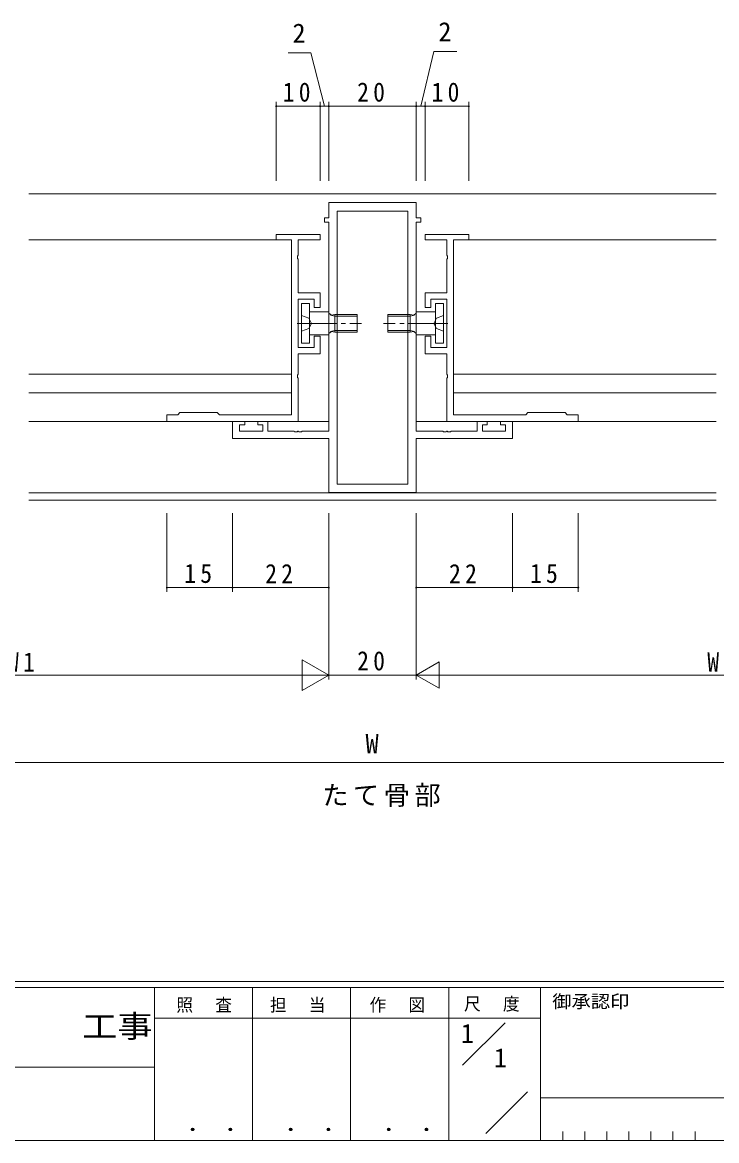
# Model space of a CAD drawing. Units: millimetres on the paper. Extents: x -420 to 373, y -297 to 267.
# Drawn here: x 67.3 to 225.9, y -297 to -41.4 of the extents above; entities that cross this region are included whole.
import ezdxf
from ezdxf.enums import TextEntityAlignment as Align

# ---------------------------------------------------------------- set-up
doc = ezdxf.new("R2010")
doc.units = ezdxf.units.MM
doc.linetypes.add('CHAIN2', pattern=[12, 9, -1, 1, -1])
doc.linetypes.add('DASHED3', pattern=[4, 3, -1])
for name, color, linetype, lineweight in [('0-1_YKK_ZWAK', 7, 'Continuous', 9), ('0-3_YKK_11', 7, 'Continuous', 9), ('0-4_YKK_12', 2, 'Continuous', 9), ('0-5_YKK_D', 6, 'Continuous', 9), ('0-7_YKK_13', 4, 'Continuous', 9)]:
    doc.layers.add(name, color=color, linetype=linetype, lineweight=lineweight)
doc.layers.add('0-2_USER1', color=3, linetype='Continuous')
doc.styles.add('ＭＳ ゴシック', font='')
doc.styles.get('ＭＳ ゴシック').set_extended_font_data('MS Gothic')

msp = doc.modelspace()

# ---------------------------------------------------------------- linework, layer by layer
at = {"layer": '0-1_YKK_ZWAK'}
for p, q in [((352.3, -260.6), (-417.7, -260.6)), ((314.5, -262), (-417.7, -262)), ((97.5, -262), (97.5, -297)), ((119.9, -262), (119.9, -297)), ((142.3, -262), (142.3, -297)), ((164.7, -262), (164.7, -297)), ((185.7, -262), (185.7, -297)), ((165.684, -268.999), (97.5, -268.999)), ((165.684, -268.999), (185.7, -268.999)), ((167.87, -279.736), (177.564, -270.043)), ((-31.3, -280.199), (97.5, -280.199)), ((173.172, -295.345), (182.696, -285.821)), ((185.7, -287.2), (286.5, -287.2)), ((190.74, -294.9), (190.74, -297)), ((195.78, -294.9), (195.78, -297)), ((200.82, -294.9), (200.82, -297)), ((205.86, -294.9), (205.86, -297)), ((210.9, -294.9), (210.9, -297)), ((215.94, -294.9), (215.94, -297)), ((220.98, -294.9), (220.98, -297)), ((-417.7, -297), (314.5, -297))]:
    msp.add_line(p, q, dxfattribs=at)
at = {"layer": '0-3_YKK_11'}
for p, q in [((137.3, -82.6), (157.3, -82.6)), ((137.3, -86.1), (137.3, -82.6)), ((157.3, -82.6), (157.3, -86.1)), ((136.3, -86.1), (137.3, -86.1)), ((136.3, -87.1), (136.3, -86.1)), ((139.23, -84.53), (139.23, -146.97)), ((155.37, -84.53), (139.23, -84.53)), ((155.37, -146.97), (155.37, -84.53)), ((155.37, -146.97), (155.37, -84.53)), ((157.3, -86.1), (158.3, -86.1)), ((158.3, -86.1), (158.3, -87.1)), ((137.3, -87.1), (136.3, -87.1)), ((137.3, -134.87), (137.3, -87.1)), ((158.3, -87.1), (157.3, -87.1)), ((157.3, -87.1), (157.3, -134.87)), ((125.3, -89.9), (125.3, -91.1)), ((135.3, -89.9), (125.3, -89.9)), ((125.3, -91.1), (128.8, -91.1)), ((128.8, -91.1), (128.8, -131.1)), ((130.3, -91.1), (135.3, -91.1)), ((130.3, -94.642), (130.3, -91.1)), ((135.3, -91.1), (135.3, -89.9)), ((159.3, -89.9), (169.3, -89.9)), ((159.3, -91.1), (159.3, -89.9)), ((164.3, -91.1), (159.3, -91.1)), ((164.3, -94.642), (164.3, -91.1)), ((169.3, -91.1), (165.8, -91.1)), ((165.8, -91.1), (165.8, -131.1)), ((169.3, -89.9), (169.3, -91.1)), ((130.18, -94.825), (130.3, -94.642)), ((130.18, -95.375), (130.18, -94.825)), ((130.3, -95.558), (130.18, -95.375)), ((130.3, -103.2), (130.3, -95.558)), ((164.42, -94.825), (164.3, -94.642)), ((164.3, -95.558), (164.42, -95.375)), ((164.3, -103.2), (164.3, -95.558)), ((164.42, -95.375), (164.42, -94.825)), ((135.3, -103.2), (130.3, -103.2)), ((130.3, -104.7), (134, -104.7)), ((130.3, -115.7), (130.3, -104.7)), ((134, -104.7), (134, -106.6)), ((135.3, -106.6), (135.3, -103.2)), ((159.3, -103.2), (164.3, -103.2)), ((159.3, -106.6), (159.3, -103.2)), ((160.6, -104.7), (160.6, -106.6)), ((164.3, -104.7), (160.6, -104.7)), ((164.3, -115.7), (164.3, -104.7)), ((134, -106.6), (135.3, -106.6)), ((160.6, -106.6), (159.3, -106.6)), ((134, -113.1), (134, -115.7)), ((135.3, -113.1), (134, -113.1)), ((135.3, -117.2), (135.3, -113.1)), ((159.3, -113.1), (160.6, -113.1)), ((159.3, -117.2), (159.3, -113.1)), ((160.6, -113.1), (160.6, -115.7)), ((134, -115.7), (130.3, -115.7)), ((130.3, -117.2), (135.3, -117.2)), ((130.3, -121.842), (130.3, -117.2)), ((164.3, -117.2), (159.3, -117.2)), ((160.6, -115.7), (164.3, -115.7)), ((164.3, -121.842), (164.3, -117.2)), ((130.18, -122.025), (130.3, -121.842)), ((130.18, -122.575), (130.18, -122.025)), ((130.3, -122.758), (130.18, -122.575)), ((164.42, -122.025), (164.3, -121.842)), ((164.3, -122.758), (164.42, -122.575)), ((164.42, -122.575), (164.42, -122.025)), ((130.3, -132.6), (130.3, -122.758)), ((164.3, -132.6), (164.3, -122.758)), ((100.3, -131.1), (100.3, -132.6)), ((102.8, -131.1), (100.3, -131.1)), ((100.3, -132.6), (130.3, -132.6)), ((103.3, -130.6), (102.8, -131.1)), ((111.8, -130.6), (103.3, -130.6)), ((112.3, -131.1), (111.8, -130.6)), ((128.8, -131.1), (112.3, -131.1)), ((115.3, -132.6), (118.1, -132.6)), ((115.3, -136.5), (115.3, -132.6)), ((118.1, -132.6), (118.1, -133.4)), ((121.1, -132.6), (123.4, -132.6)), ((121.1, -133.4), (121.1, -132.6)), ((123.4, -132.6), (123.4, -134.87)), ((194.3, -132.6), (164.3, -132.6)), ((165.8, -131.1), (182.3, -131.1)), ((171.2, -132.6), (173.5, -132.6)), ((171.2, -134.87), (171.2, -132.6)), ((173.5, -132.6), (173.5, -133.4)), ((176.5, -132.6), (179.3, -132.6)), ((176.5, -133.4), (176.5, -132.6)), ((179.3, -132.6), (179.3, -136.5)), ((182.3, -131.1), (182.8, -130.6)), ((182.8, -130.6), (191.3, -130.6)), ((191.3, -130.6), (191.8, -131.1)), ((191.8, -131.1), (194.3, -131.1)), ((194.3, -131.1), (194.3, -132.6)), ((116.93, -133.4), (116.93, -134.87)), ((118.1, -133.4), (116.93, -133.4)), ((116.93, -134.87), (122.2, -134.87)), ((122.2, -133.4), (121.1, -133.4)), ((122.2, -134.87), (122.2, -133.4)), ((123.4, -134.87), (129.342, -134.87)), ((129.342, -134.87), (129.525, -134.99)), ((129.525, -134.99), (130.075, -134.99)), ((130.075, -134.99), (130.258, -134.87)), ((130.258, -134.87), (130.342, -134.87)), ((130.342, -134.87), (130.525, -134.99)), ((130.525, -134.99), (131.075, -134.99)), ((131.075, -134.99), (131.258, -134.87)), ((131.258, -134.87), (137.3, -134.87)), ((157.3, -134.87), (163.342, -134.87)), ((163.342, -134.87), (163.525, -134.99)), ((163.525, -134.99), (164.075, -134.99)), ((164.075, -134.99), (164.258, -134.87)), ((164.258, -134.87), (164.342, -134.87)), ((164.342, -134.87), (164.525, -134.99)), ((164.525, -134.99), (165.075, -134.99)), ((165.075, -134.99), (165.258, -134.87)), ((165.258, -134.87), (171.2, -134.87)), ((172.4, -133.4), (172.4, -134.87)), ((173.5, -133.4), (172.4, -133.4)), ((172.4, -134.87), (177.67, -134.87)), ((177.67, -133.4), (176.5, -133.4)), ((177.67, -134.87), (177.67, -133.4)), ((137.3, -136.5), (115.3, -136.5)), ((137.3, -148.9), (137.3, -136.5)), ((157.3, -136.5), (157.3, -148.9)), ((179.3, -136.5), (157.3, -136.5)), ((139.23, -146.97), (155.37, -146.97)), ((157.3, -148.9), (137.3, -148.9))]:
    msp.add_line(p, q, dxfattribs=at)
at = {"layer": '0-4_YKK_12'}
for p, q in [((68.8, -80.6), (225.8, -80.6)), ((68.8, -91.1), (128.8, -91.1)), ((128.8, -91.1), (128.8, -126.1)), ((225.8, -91.1), (165.8, -91.1)), ((165.8, -91.1), (165.8, -126.1)), ((128.8, -121.8), (68.8, -121.8)), ((165.8, -121.8), (225.8, -121.8)), ((128.8, -126.1), (68.8, -126.1)), ((165.8, -126.1), (225.8, -126.1)), ((137.3, -132.6), (68.8, -132.6)), ((157.3, -132.6), (225.8, -132.6)), ((225.8, -148.97), (68.8, -148.97)), ((68.8, -150.6), (225.8, -150.6))]:
    msp.add_line(p, q, dxfattribs=at)
at = {"layer": '0-5_YKK_D'}
for p, q in [((133.212, -48.39), (128.012, -48.39)), ((136.3, -60.6), (133.212, -48.39)), ((158.3, -60.6), (161.334, -48.082)), ((161.334, -48.082), (166.534, -48.082)), ((125.3, -77.6), (125.3, -59.6)), ((135.3, -60.6), (125.3, -60.6)), ((135.3, -77.6), (135.3, -59.6)), ((135.3, -77.6), (135.3, -59.6)), ((135.3, -60.6), (137.3, -60.6)), ((137.3, -77.6), (137.3, -59.6)), ((137.3, -77.6), (137.3, -59.6)), ((137.3, -60.6), (157.3, -60.6)), ((157.3, -77.6), (157.3, -59.6)), ((157.3, -77.6), (157.3, -59.6)), ((159.3, -60.6), (157.3, -60.6)), ((159.3, -77.6), (159.3, -59.6)), ((159.3, -77.6), (159.3, -59.6)), ((159.3, -60.6), (169.3, -60.6)), ((169.3, -77.6), (169.3, -59.6)), ((100.3, -153.6), (100.3, -171.6)), ((115.3, -153.6), (115.3, -171.6)), ((115.3, -153.6), (115.3, -171.6)), ((115.3, -153.6), (115.3, -171.6)), ((137.3, -153.6), (137.3, -171.6)), ((137.3, -153.6), (137.3, -171.6)), ((137.3, -153.6), (137.3, -191.6)), ((137.3, -153.6), (137.3, -191.6)), ((157.3, -153.6), (157.3, -171.6)), ((157.3, -153.6), (157.3, -171.6)), ((157.3, -153.6), (157.3, -191.6)), ((157.3, -153.6), (157.3, -191.6)), ((179.3, -153.6), (179.3, -171.6)), ((179.3, -153.6), (179.3, -171.6)), ((179.3, -153.6), (179.3, -171.6)), ((194.3, -153.6), (194.3, -171.6)), ((100.3, -170.6), (115.3, -170.6)), ((115.3, -170.6), (137.3, -170.6)), ((115.3, -170.6), (137.3, -170.6)), ((179.3, -170.6), (157.3, -170.6)), ((179.3, -170.6), (157.3, -170.6)), ((194.3, -170.6), (179.3, -170.6)), ((131.238, -187.1), (131.238, -194.1)), ((137.3, -190.6), (131.238, -187.1)), ((157.3, -190.6), (162.496, -187.6)), ((162.496, -193.6), (162.496, -187.6)), ((130.3, -190.6), (4.3, -190.6)), ((137.3, -190.6), (125.176, -190.6)), ((137.3, -190.6), (131.238, -194.1)), ((137.3, -190.6), (157.3, -190.6)), ((157.3, -190.6), (167.692, -190.6)), ((157.3, -190.6), (162.496, -193.6)), ((163.3, -190.6), (291.3, -190.6)), ((4.3, -210.6), (290.3, -210.6))]:
    msp.add_line(p, q, dxfattribs=at)
for centre, start, end in [((125.3, -60.6), 0, 180), ((125.3, -60.6), 180, 0), ((135.3, -60.6), 0, 180), ((135.3, -60.6), 0, 180), ((135.3, -60.6), 180, 0), ((135.3, -60.6), 180, 0), ((137.3, -60.6), 0, 180), ((137.3, -60.6), 0, 180), ((137.3, -60.6), 180, 0), ((137.3, -60.6), 180, 0), ((157.3, -60.6), 0, 180), ((157.3, -60.6), 0, 180), ((157.3, -60.6), 180, 0), ((157.3, -60.6), 180, 0), ((159.3, -60.6), 0, 180), ((159.3, -60.6), 0, 180), ((159.3, -60.6), 180, 0), ((159.3, -60.6), 180, 0), ((169.3, -60.6), 0, 180), ((169.3, -60.6), 180, 0), ((100.3, -170.6), 0, 180), ((100.3, -170.6), 180, 0), ((115.3, -170.6), 0, 180), ((115.3, -170.6), 0, 180), ((115.3, -170.6), 0, 180), ((115.3, -170.6), 180, 0), ((115.3, -170.6), 180, 0), ((115.3, -170.6), 180, 0), ((137.3, -170.6), 0, 180), ((137.3, -170.6), 0, 180), ((137.3, -170.6), 180, 0), ((137.3, -170.6), 180, 0), ((157.3, -170.6), 0, 180), ((157.3, -170.6), 0, 180), ((157.3, -170.6), 180, 0), ((157.3, -170.6), 180, 0), ((179.3, -170.6), 0, 180), ((179.3, -170.6), 0, 180), ((179.3, -170.6), 0, 180), ((179.3, -170.6), 180, 0), ((179.3, -170.6), 180, 0), ((179.3, -170.6), 180, 0), ((194.3, -170.6), 0, 180), ((194.3, -170.6), 180, 0)]:
    msp.add_arc(centre, 0.106, start, end, dxfattribs=at)
at = {"layer": '0-7_YKK_13'}
for p, q in [((131.1, -105.7), (132.9, -105.7)), ((131.1, -114.7), (131.1, -105.7)), ((132.9, -105.7), (132.9, -114.7)), ((163.5, -105.7), (161.7, -105.7)), ((161.7, -105.7), (161.7, -114.7)), ((163.5, -114.7), (163.5, -105.7)), ((137.3, -107.6), (132.9, -107.6)), ((137.3, -112.8), (137.3, -107.6)), ((138.7, -108.579), (137.685, -108.339)), ((138.7, -108.2), (138.7, -112.2)), ((143.8, -108.2), (138.7, -108.2)), ((143.8, -108.579), (138.7, -108.579)), ((143.8, -112.2), (143.8, -108.2)), ((150.8, -108.2), (155.9, -108.2)), ((150.8, -112.2), (150.8, -108.2)), ((150.8, -108.579), (155.9, -108.579)), ((155.9, -108.2), (155.9, -112.2)), ((155.9, -108.579), (156.915, -108.339)), ((157.3, -107.6), (161.7, -107.6)), ((157.3, -112.8), (157.3, -107.6)), ((137.3, -112.548), (137.888, -112.055)), ((138.7, -111.821), (137.685, -112.061)), ((137.888, -112.055), (138.7, -112.2)), ((143.8, -111.821), (138.7, -111.821)), ((138.7, -112.2), (143.8, -112.2)), ((150.8, -111.821), (155.9, -111.821)), ((155.9, -112.2), (150.8, -112.2)), ((155.9, -111.821), (156.915, -112.061)), ((156.712, -112.055), (155.9, -112.2)), ((157.3, -112.548), (156.712, -112.055)), ((132.9, -114.7), (131.1, -114.7)), ((132.9, -112.8), (137.3, -112.8)), ((161.7, -112.8), (157.3, -112.8)), ((161.7, -114.7), (163.5, -114.7))]:
    msp.add_line(p, q, dxfattribs=at)
at = {"layer": '0-7_YKK_13', "linetype": 'DASHED3'}
for p, q in [((132.725, -109.055), (131.1, -108.4)), ((133.334, -110.2), (132.725, -109.055)), ((161.266, -110.2), (161.875, -109.055)), ((161.875, -109.055), (163.5, -108.4)), ((131.1, -112), (132.725, -111.345)), ((132.725, -111.345), (133.334, -110.2)), ((161.875, -111.345), (161.266, -110.2)), ((163.5, -112), (161.875, -111.345))]:
    msp.add_line(p, q, dxfattribs=at)
at = {"layer": '0-7_YKK_13', "linetype": 'CHAIN2'}
for p, q in [((130.1, -110.2), (144.8, -110.2)), ((164.5, -110.2), (149.8, -110.2))]:
    msp.add_line(p, q, dxfattribs=at)
at = {"layer": '0-7_YKK_13'}
for points in [[(137.3, -107.852), (137.888, -108.345), (138.7, -108.2)], [(157.3, -107.852), (156.712, -108.345), (155.9, -108.2)]]:
    msp.add_lwpolyline(points, dxfattribs=at)

# ---------------------------------------------------------------- texts
at = {"layer": '0-1_YKK_ZWAK', "style": 'ＭＳ ゴシック', "width": 1.1}
msp.add_text('御承認印', height=2.933, dxfattribs=at).set_placement((188.367, -267.533), align=Align.BOTTOM_LEFT)
at = {"layer": '0-1_YKK_ZWAK', "color": 2, "style": 'ＭＳ ゴシック', "width": 1.15}
msp.add_text('工事', height=5.132, dxfattribs=at).set_placement((80.931, -274.956), align=Align.BOTTOM_LEFT)
at = {"layer": '0-1_YKK_ZWAK', "color": 3, "style": 'ＭＳ ゴシック', "width": 1.15}
for p in [(101.955, -295.946), (124.355, -295.946), (146.755, -295.946)]:
    msp.add_text(' ． ．', height=3.666, dxfattribs=at).set_placement(p, align=Align.BOTTOM_LEFT)
at = {"layer": '0-1_YKK_ZWAK', "char_height": 2.933, "attachment_point": 7, "style": 'ＭＳ ゴシック'}
for s, insert in [('\\T1.17;\\W0.95;照\\~\\~査', (102.489, -267.78)), ('\\T1.17;\\W0.95;担\\~\\~当', (123.855, -267.78)), ('\\T1.17;\\W0.95;作\\~\\~図', (146.62, -267.762)), ('\\T1.17;\\W0.95;尺\\~\\~度', (168.212, -267.537))]:
    msp.add_mtext(s, dxfattribs=dict(at, insert=insert))
at = {"layer": '0-2_USER1', "style": 'ＭＳ ゴシック'}
for p in [(167.5, -275.999), (175.033, -281.599)]:
    msp.add_text('1', height=4.399, dxfattribs=at).set_placement(p, align=Align.BOTTOM_LEFT)
at = {"layer": '0-2_USER1', "insert": (135.805, -220.719), "char_height": 4.399, "attachment_point": 7, "style": 'ＭＳ ゴシック'}
msp.add_mtext('\\T1.17;たて骨部', dxfattribs=at)
at = {"layer": '0-5_YKK_D', "color": 3, "style": 'ＭＳ ゴシック'}
for s, p in [('2', (129.012, -47.39)), ('2', (162.334, -47.082)), ('W', (145.7, -209.8))]:
    msp.add_text(s, height=4.399, dxfattribs=at).set_placement(p, align=Align.BOTTOM_LEFT)
at = {"layer": '0-5_YKK_D', "color": 3, "char_height": 4.399, "attachment_point": 7, "style": 'ＭＳ ゴシック'}
for s, insert in [('\\T1.36;\\W0.9;10', (126.78, -59.6)), ('\\T1.36;\\W0.9;20', (143.78, -59.6)), ('\\T1.36;\\W0.9;10', (160.78, -59.6)), ('\\T1.36;\\W0.9;15', (104.28, -169.6)), ('\\T1.36;\\W0.9;22', (122.78, -169.6)), ('\\T1.36;\\W0.9;22', (122.78, -169.6)), ('\\T1.36;\\W0.9;22', (164.78, -169.6)), ('\\T1.36;\\W0.9;22', (164.78, -169.6)), ('\\T1.36;\\W0.9;15', (183.28, -169.6)), ('\\T1.36;\\W0.9;W1', (63.78, -189.8)), ('\\T1.36;\\W0.9;20', (143.78, -189.6)), ('\\T1.36;\\W0.9;W2', (223.78, -189.8))]:
    msp.add_mtext(s, dxfattribs=dict(at, insert=insert))

doc.saveas('drawing.dxf')
